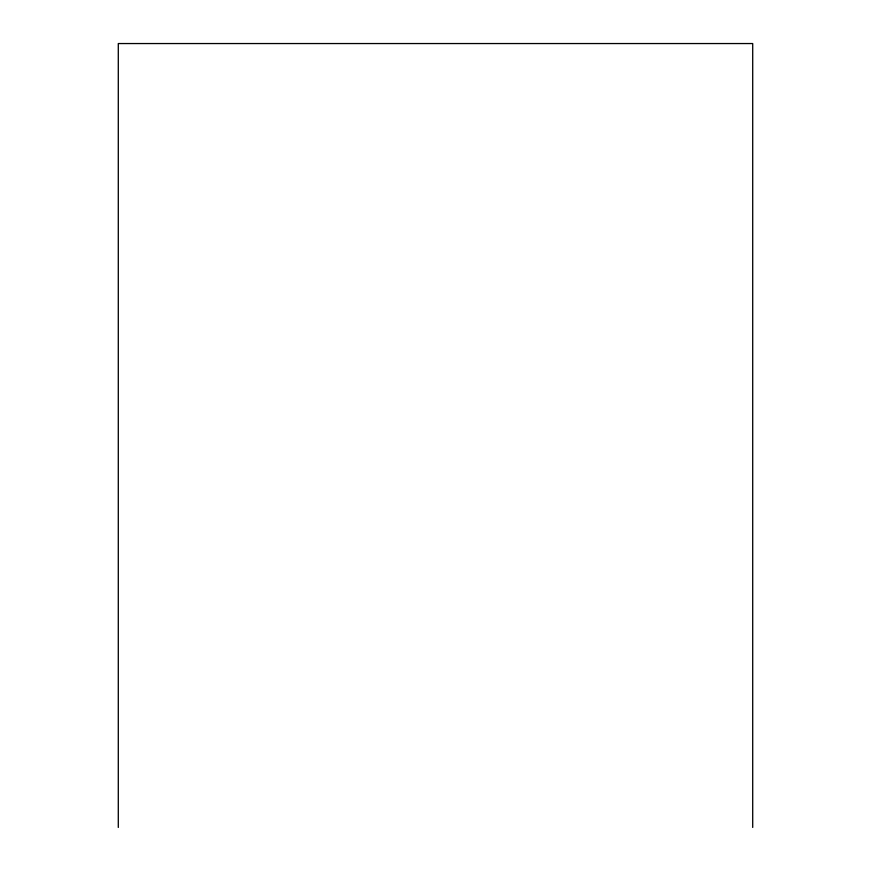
<?xml version="1.0" encoding="UTF-8"?>
<svg xmlns="http://www.w3.org/2000/svg" width="871" height="871" viewBox="0 0 871 871"><rect width="100%" height="100%" fill="white"/><g stroke="black" fill="none" stroke-linecap="round" stroke-linejoin="round"><path stroke-width="1.31" d="M752.707 827.45L752.707 43.55L118.293 43.55L118.293 827.45"/></g></svg>
